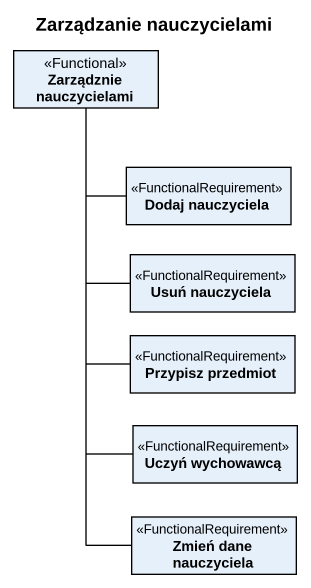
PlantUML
@startuml
title Zarządzanie nauczycielami
hide circle
hide empty members
class "Zarządznie nauczycielami" as Zarządznie_nauczycielami <<Functional>>
class "Dodaj nauczyciela" as Dodaj_nauczyciela <<FunctionalRequirement>>
class "Usuń nauczyciela" as Usuń_nauczyciela <<FunctionalRequirement>>
class "Przypisz przedmiot" as Przypisz_przedmiot <<FunctionalRequirement>>
class "Uczyń wychowawcą" as Uczyń_wychowawcą <<FunctionalRequirement>>
class "Zmień dane nauczyciela" as Zmień_dane_nauczyciela <<FunctionalRequirement>>
Dodaj_nauczyciela -up- Zarządznie_nauczycielami
Usuń_nauczyciela -up- Zarządznie_nauczycielami
Przypisz_przedmiot -up- Zarządznie_nauczycielami
Uczyń_wychowawcą -up- Zarządznie_nauczycielami
Zmień_dane_nauczyciela -up- Zarządznie_nauczycielami
@enduml
